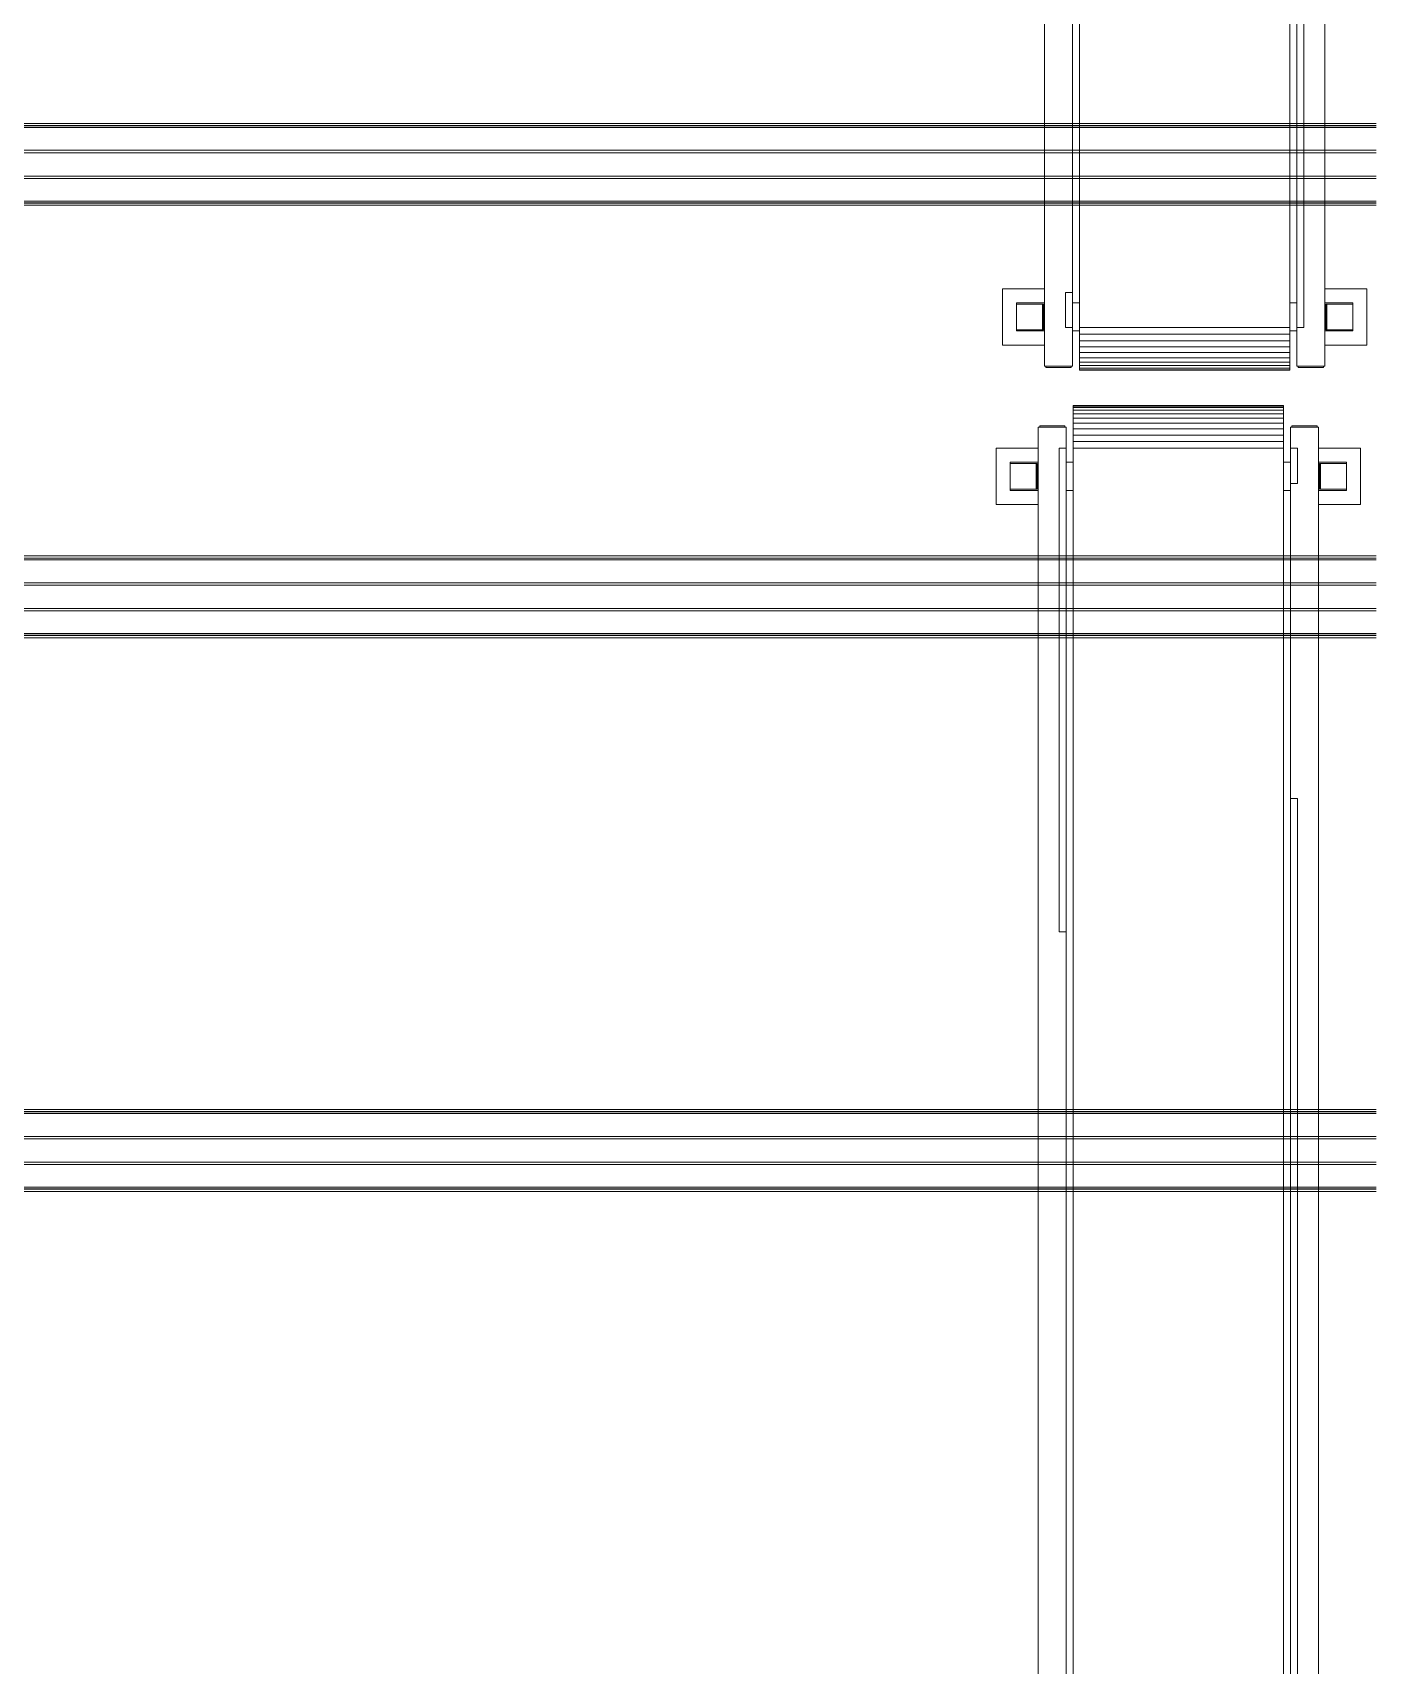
# Model space of a CAD drawing. Header units: centimetres. Extents: x -13617 to -9515, y -261 to 6553.
# Drawn here: x -11167.4 to -10975.5, y 2057 to 2290.1 of the extents above; entities that cross this region are included whole.
import ezdxf

# ---------------------------------------------------------------- set-up
doc = ezdxf.new("R2010")
doc.units = ezdxf.units.CM
doc.linetypes.add('_Overhead', pattern=[0.47625, 0.3175, -0.15875])
doc.linetypes.add('Hidden', pattern=[0.714375, 0.47625, -0.238125])
doc.layers.add('A-DETL-HDLN', color=7, linetype='Hidden', lineweight=9)
doc.layers.add('S-BEAM', color=7, linetype='Continuous', lineweight=9)
doc.layers.add('G-IMPT', color=7, linetype='Continuous', lineweight=9, true_color=0x4c2600)

# ---------------------------------------------------------------- blocks, each defined once
blk = doc.blocks.new('Costanera Perfil Z - Parametrizado - h_22cm-1718325-Planta patio maniobras')
at = {"layer": 'S-BEAM', "color": 254, "true_color": 0xcccccc}
for p, q in [((-5.84, -4427.09), (-5.84, -4806.69)), ((-5.54, -4427.09), (-5.54, -4806.69)), ((-5.5, -4806.69), (-5.5, -4427.09)), ((-5.26, -4427.09), (-5.26, -4806.69)), ((-2.01, -4427.09), (-2.01, -4806.69)), ((-1.67, -4427.09), (-1.67, -4806.69)), ((1.67, -4427.09), (1.67, -4806.69)), ((2.01, -4427.09), (2.01, -4806.69)), ((5.26, -4427.09), (5.26, -4806.69)), ((5.5, -4427.09), (5.5, -4806.69)), ((5.54, -4427.09), (5.54, -4806.69)), ((5.84, -4427.09), (5.84, -4806.69)), ((-5.5, -4806.69), (-5.84, -4806.69)), ((-5.84, -4806.69), (-5.54, -4806.69)), ((-5.5, -4806.69), (-5.26, -4806.69)), ((2.01, -4806.69), (-5.5, -4806.69)), ((-5.26, -4806.69), (1.67, -4806.69)), ((1.67, -4806.69), (-2.01, -4806.69)), ((-2.01, -4806.69), (-1.67, -4806.69)), ((-1.67, -4806.69), (1.67, -4806.69)), ((1.67, -4806.69), (-1.67, -4806.69)), ((-1.67, -4806.69), (1.67, -4806.69)), ((1.67, -4806.69), (2.01, -4806.69)), ((2.01, -4806.69), (1.67, -4806.69)), ((1.67, -4806.69), (2.01, -4806.69)), ((2.01, -4806.69), (5.25, -4806.69)), ((5.26, -4806.69), (2.01, -4806.69)), ((5.26, -4806.69), (5.5, -4806.69)), ((5.54, -4806.69), (5.26, -4806.69)), ((5.54, -4806.69), (5.84, -4806.69)), ((5.84, -4806.69), (5.54, -4806.69))]:
    blk.add_line(p, q, dxfattribs=at)
blk = doc.blocks.new('Costanera Perfil Z - Parametrizado - h_22cm-V91-Planta patio maniobras')
at = {"layer": 'S-BEAM', "color": 254, "true_color": 0xcccccc}
for p, q in [((-5.84, -4427.09), (-5.84, -4806.69)), ((-5.54, -4427.09), (-5.54, -4806.69)), ((-5.5, -4806.69), (-5.5, -4427.09)), ((-5.26, -4427.09), (-5.26, -4806.69)), ((-2.01, -4427.09), (-2.01, -4806.69)), ((-1.67, -4427.09), (-1.67, -4806.69)), ((1.67, -4427.09), (1.67, -4806.69)), ((2.01, -4427.09), (2.01, -4806.69)), ((5.26, -4427.09), (5.26, -4806.69)), ((5.5, -4427.09), (5.5, -4806.69)), ((5.54, -4427.09), (5.54, -4806.69)), ((5.84, -4427.09), (5.84, -4806.69)), ((-5.5, -4806.69), (-5.84, -4806.69)), ((-5.84, -4806.69), (-5.54, -4806.69)), ((-5.5, -4806.69), (-5.26, -4806.69)), ((2.01, -4806.69), (-5.5, -4806.69)), ((-5.26, -4806.69), (1.67, -4806.69)), ((1.67, -4806.69), (-2.01, -4806.69)), ((-2.01, -4806.69), (-1.67, -4806.69)), ((-1.67, -4806.69), (1.67, -4806.69)), ((1.67, -4806.69), (-1.67, -4806.69)), ((-1.67, -4806.69), (1.67, -4806.69)), ((1.67, -4806.69), (2.01, -4806.69)), ((2.01, -4806.69), (1.67, -4806.69)), ((1.67, -4806.69), (2.01, -4806.69)), ((2.01, -4806.69), (5.5, -4806.69)), ((5.26, -4806.69), (2.01, -4806.69)), ((5.54, -4806.69), (5.26, -4806.69)), ((5.54, -4806.69), (5.84, -4806.69)), ((5.84, -4806.69), (5.54, -4806.69))]:
    blk.add_line(p, q, dxfattribs=at)
blk = doc.blocks.new('Costanera Perfil Z - Parametrizado - h_22cm-1733539-Planta patio maniobras')
at = {"layer": 'S-BEAM', "color": 254, "true_color": 0xcccccc}
for p, q in [((-5.84, -838.06), (-5.84, -1217.66)), ((-5.54, -838.06), (-5.54, -1217.66)), ((-5.5, -1217.66), (-5.5, -838.06)), ((-5.26, -838.06), (-5.26, -1217.66)), ((-2.01, -838.06), (-2.01, -1217.66)), ((-1.67, -838.06), (-1.67, -1217.66)), ((1.67, -838.06), (1.67, -1217.66)), ((2.01, -838.06), (2.01, -1217.66)), ((5.26, -838.06), (5.26, -1217.66)), ((5.5, -838.06), (5.5, -1217.66)), ((5.54, -838.06), (5.54, -1217.66)), ((5.84, -838.06), (5.84, -1217.66)), ((-5.5, -1217.66), (-5.84, -1217.66)), ((-5.84, -1217.66), (-5.54, -1217.66)), ((-5.5, -1217.66), (-5.26, -1217.66)), ((2.01, -1217.66), (-5.5, -1217.66)), ((-5.26, -1217.66), (1.67, -1217.66)), ((1.67, -1217.66), (-2.01, -1217.66)), ((-2.01, -1217.66), (-1.67, -1217.66)), ((-1.67, -1217.66), (1.67, -1217.66)), ((1.67, -1217.66), (-1.67, -1217.66)), ((-1.67, -1217.66), (1.67, -1217.66)), ((1.67, -1217.66), (2.01, -1217.66)), ((2.01, -1217.66), (1.67, -1217.66)), ((1.67, -1217.66), (2.01, -1217.66)), ((2.01, -1217.66), (5.5, -1217.66)), ((5.26, -1217.66), (2.01, -1217.66)), ((5.54, -1217.66), (5.26, -1217.66)), ((5.54, -1217.66), (5.84, -1217.66)), ((5.84, -1217.66), (5.54, -1217.66))]:
    blk.add_line(p, q, dxfattribs=at)
blk = doc.blocks.new('PQ_RVR_EST-01_ZZ_ZZ_MO_T_A_rvt-1-Planta patio maniobras')
at = {"layer": 'S-BEAM', "color": 254, "linetype": '_Overhead', "lineweight": 9, "true_color": 0xd4d4d4, "rotation": 269.9999999999998}
for name, p in [('Costanera Perfil Z - Parametrizado - h_22cm-1718325-Planta patio maniobras', (-6548.44, 2271.34)), ('Costanera Perfil Z - Parametrizado - h_22cm-V91-Planta patio maniobras', (-6548.44, 2209.6)), ('Costanera Perfil Z - Parametrizado - h_22cm-1733539-Planta patio maniobras', (-10137.47, 2130.55))]:
    blk.add_blockref(name, p, dxfattribs=at)
blk = doc.blocks.new('EQ-01-007 - EQ-01-007_dwg_Agrupar_481-1520551-Planta patio maniobras')
at = {"layer": 'A-DETL-HDLN'}
for p, q in [((6.03, 512.3), (6.03, 244.42)), ((6.03, 512.3), (10.03, 512.3)), ((6.23, 512.3), (6.23, 512.5)), ((9.83, 512.5), (6.23, 512.5)), ((9.83, 512.5), (9.83, 512.3)), ((10.03, 509.3), (10.03, 512.3)), ((46.03, 512.3), (42.03, 512.3)), ((42.03, 509.3), (42.03, 512.3)), ((42.23, 512.3), (42.23, 512.5)), ((45.83, 512.5), (42.23, 512.5)), ((45.83, 512.5), (45.83, 512.3)), ((46.03, 244.42), (46.03, 512.3)), ((0.03, 501.3), (0.03, 509.3)), ((0.03, 509.3), (6.03, 509.3)), ((46.03, 509.3), (52.03, 509.3)), ((52.03, 509.3), (52.03, 501.3)), ((2.03, 503.3), (2.03, 507.3)), ((2.03, 507.3), (6.03, 507.3)), ((5.74, 507.15), (2.04, 507.15)), ((2.04, 507.15), (2.04, 503.45)), ((5.74, 507.15), (5.88, 507.15)), ((5.74, 507.15), (5.74, 503.45)), ((5.88, 507.15), (5.88, 503.45)), ((5.88, 507.15), (5.88, 503.45)), ((11.03, 507.3), (10.03, 507.3)), ((42.03, 507.3), (41.03, 507.3)), ((50.03, 507.3), (46.03, 507.3)), ((46.18, 503.45), (46.18, 507.15)), ((46.18, 503.45), (46.18, 507.15)), ((46.18, 507.15), (46.32, 507.15)), ((46.32, 507.15), (50.02, 507.15)), ((46.32, 507.15), (46.32, 503.45)), ((50.02, 507.15), (50.02, 503.45)), ((50.03, 503.3), (50.03, 507.3)), ((2.04, 503.45), (5.74, 503.45)), ((5.74, 503.45), (5.88, 503.45)), ((42.03, 459.3), (42.03, 504.3)), ((46.18, 503.45), (46.32, 503.45)), ((46.32, 503.45), (50.02, 503.45)), ((0.03, 501.3), (6.03, 501.3)), ((6.03, 503.3), (2.03, 503.3)), ((11.03, 503.3), (10.03, 503.3)), ((41.03, 503.3), (42.03, 503.3)), ((50.03, 503.3), (46.03, 503.3)), ((46.03, 501.3), (52.03, 501.3)), ((10.03, 244.42), (10.03, 440.3))]:
    blk.add_line(p, q, dxfattribs=at)
at = {"layer": 'G-IMPT', "color": 251, "true_color": 0x666666}
for p, q in [((6.03, 512.3), (6.03, 244.42)), ((6.03, 512.3), (10.03, 512.3)), ((6.23, 512.3), (6.23, 512.5)), ((9.83, 512.5), (6.23, 512.5)), ((9.83, 512.5), (9.83, 512.3)), ((10.03, 509.3), (10.03, 512.3)), ((46.03, 512.3), (42.03, 512.3)), ((42.03, 509.3), (42.03, 512.3)), ((42.23, 512.3), (42.23, 512.5)), ((45.83, 512.5), (42.23, 512.5)), ((45.83, 512.5), (45.83, 512.3)), ((46.03, 244.42), (46.03, 512.3)), ((0.03, 501.3), (0.03, 509.3)), ((0.03, 509.3), (6.03, 509.3)), ((46.03, 509.3), (52.03, 509.3)), ((52.03, 509.3), (52.03, 501.3)), ((2.03, 503.3), (2.03, 507.3)), ((2.03, 507.3), (6.03, 507.3)), ((5.74, 507.15), (2.04, 507.15)), ((2.04, 507.15), (2.04, 503.45)), ((5.74, 507.15), (5.88, 507.15)), ((5.74, 507.15), (5.74, 503.45)), ((5.88, 507.15), (5.88, 503.45)), ((5.88, 507.15), (5.88, 503.45)), ((11.03, 507.3), (10.03, 507.3)), ((42.03, 507.3), (41.03, 507.3)), ((50.03, 507.3), (46.03, 507.3)), ((46.18, 503.45), (46.18, 507.15)), ((46.18, 503.45), (46.18, 507.15)), ((46.18, 507.15), (46.32, 507.15)), ((46.32, 507.15), (50.02, 507.15)), ((46.32, 507.15), (46.32, 503.45)), ((50.02, 507.15), (50.02, 503.45)), ((50.03, 503.3), (50.03, 507.3)), ((2.04, 503.45), (5.74, 503.45)), ((5.74, 503.45), (5.88, 503.45)), ((42.03, 459.3), (42.03, 504.3)), ((46.18, 503.45), (46.32, 503.45)), ((46.32, 503.45), (50.02, 503.45)), ((0.03, 501.3), (6.03, 501.3)), ((6.03, 503.3), (2.03, 503.3)), ((11.03, 503.3), (10.03, 503.3)), ((41.03, 503.3), (42.03, 503.3)), ((50.03, 503.3), (46.03, 503.3)), ((46.03, 501.3), (52.03, 501.3)), ((10.03, 244.42), (10.03, 440.3))]:
    blk.add_line(p, q, dxfattribs=at)
at = {"layer": 'G-IMPT'}
for p, q in [((6.03, 244.42), (6.03, 512.3)), ((6.03, 512.3), (10.03, 512.3)), ((6.23, 512.5), (6.23, 512.3)), ((6.23, 512.5), (9.83, 512.5)), ((9.83, 512.5), (9.83, 512.3)), ((10.03, 509.3), (10.03, 512.3)), ((42.03, 509.3), (42.03, 512.3)), ((42.23, 512.3), (42.23, 512.5)), ((42.23, 512.5), (45.83, 512.5)), ((45.83, 512.3), (45.83, 512.5)), ((46.03, 244.42), (46.03, 512.3)), ((46.03, 512.3), (46.03, 244.42)), ((6.03, 507.3), (2.03, 507.3)), ((6.03, 507.3), (2.03, 507.3)), ((5.74, 507.15), (2.04, 507.15)), ((2.04, 503.45), (2.04, 507.15)), ((5.74, 503.45), (5.74, 507.15)), ((5.88, 503.45), (5.88, 507.15)), ((5.88, 507.15), (5.88, 503.45)), ((11.03, 507.3), (10.03, 507.3)), ((10.03, 507.3), (11.03, 507.3)), ((42.03, 507.3), (41.03, 507.3)), ((41.03, 507.3), (42.03, 507.3)), ((46.18, 507.15), (46.32, 507.15)), ((46.18, 503.45), (46.18, 507.15)), ((46.32, 507.15), (46.18, 507.15)), ((46.18, 503.45), (46.18, 507.15)), ((46.32, 507.15), (46.32, 503.45)), ((50.02, 507.15), (50.02, 503.45)), ((50.03, 507.3), (50.03, 503.3)), ((2.04, 503.45), (5.74, 503.45)), ((5.74, 503.45), (5.88, 503.45)), ((42.03, 459.3), (42.03, 504.3)), ((42.03, 459.3), (42.03, 504.3)), ((46.32, 503.45), (50.02, 503.45)), ((6.03, 501.3), (0.03, 501.3)), ((6.03, 503.3), (2.03, 503.3)), ((11.03, 503.3), (10.03, 503.3)), ((10.03, 503.3), (11.03, 503.3)), ((42.03, 503.3), (41.03, 503.3)), ((41.03, 503.3), (42.03, 503.3)), ((46.03, 503.3), (50.03, 503.3)), ((52.03, 501.3), (46.03, 501.3)), ((10.03, 244.42), (10.03, 440.3)), ((10.03, 244.42), (10.03, 440.3))]:
    blk.add_line(p, q, dxfattribs=at)
at = {"layer": 'G-IMPT', "flags": 128}
for points in [[(10.03, 509.3), (10.03, 512.3), (6.03, 512.3), (6.03, 244.42)], [(9.83, 512.3), (9.83, 512.5), (6.23, 512.5), (6.23, 512.3)], [(42.03, 509.3), (42.03, 512.3), (46.03, 512.3), (42.03, 512.3)], [(42.23, 512.3), (42.23, 512.5), (45.83, 512.5), (45.83, 512.3)], [(6.03, 509.3), (0.03, 509.3), (0.03, 501.3), (6.03, 501.3)], [(6.03, 509.3), (0.03, 509.3), (0.03, 501.3)], [(46.03, 509.3), (52.03, 509.3), (52.03, 501.3)], [(46.03, 509.3), (52.03, 509.3), (52.03, 501.3), (46.03, 501.3)], [(2.03, 503.3), (2.03, 507.3), (2.03, 503.3), (6.03, 503.3)], [(5.74, 507.15), (2.04, 507.15), (2.04, 503.45), (5.74, 503.45)], [(5.88, 503.45), (5.88, 507.15), (5.74, 507.15)], [(50.03, 507.3), (46.03, 507.3), (50.03, 507.3), (50.03, 503.3), (46.03, 503.3)], [(46.32, 503.45), (46.18, 503.45), (46.18, 507.15)], [(46.18, 507.15), (46.18, 503.45), (46.32, 503.45)], [(50.02, 507.15), (50.02, 503.45), (46.32, 503.45), (46.32, 507.15), (50.02, 507.15), (46.32, 507.15)]]:
    blk.add_lwpolyline(points, dxfattribs=at)
blk.add_lwpolyline([(5.88, 507.15), (5.74, 507.15), (5.74, 503.45), (5.88, 503.45)], close=True, dxfattribs=at)
blk = doc.blocks.new('EQ-01-007 - EQ-01-007_dwg_Agrupar_1043-1520552-Planta patio maniobras')
at = {"layer": 'A-DETL-HDLN'}
for p, q in [((11.03, 515.32), (11.03, 515.4)), ((41.03, 515.4), (11.03, 515.4)), ((11.03, 515.4), (11.03, 515.32)), ((11.03, 515.32), (11.03, 515.1)), ((11.03, 515.32), (41.03, 515.32)), ((11.03, 515.1), (11.03, 514.74)), ((41.03, 515.1), (11.03, 515.1)), ((41.03, 515.32), (41.03, 515.4)), ((41.03, 515.4), (41.03, 515.32)), ((41.03, 515.1), (41.03, 515.32)), ((41.03, 515.1), (41.03, 514.74)), ((11.03, 514.24), (11.03, 514.74)), ((41.03, 514.74), (11.03, 514.74)), ((11.03, 514.24), (11.03, 513.61)), ((11.03, 514.24), (41.03, 514.24)), ((11.03, 513.61), (11.03, 512.89)), ((11.03, 513.61), (41.03, 513.61)), ((11.03, 512.07), (11.03, 512.89)), ((11.03, 512.89), (41.03, 512.89)), ((41.03, 514.74), (41.03, 514.24)), ((41.03, 514.24), (41.03, 513.61)), ((41.03, 513.61), (41.03, 512.89)), ((41.03, 512.07), (41.03, 512.89)), ((11.03, 511.19), (11.03, 512.07)), ((11.03, 512.07), (41.03, 512.07)), ((11.03, 510.25), (11.03, 511.19)), ((41.03, 511.19), (11.03, 511.19)), ((41.03, 511.19), (41.03, 512.07)), ((41.03, 511.19), (41.03, 510.25)), ((9.03, 440.3), (9.03, 509.3)), ((10.03, 509.3), (9.03, 509.3)), ((10.03, 440.3), (10.03, 509.3)), ((11.03, 510.25), (11.03, 509.3)), ((11.03, 510.25), (41.03, 510.25)), ((11.03, 244.42), (11.03, 509.3)), ((11.03, 509.3), (41.03, 509.3)), ((41.03, 510.25), (41.03, 509.3)), ((41.03, 244.42), (41.03, 509.3)), ((42.03, 509.3), (43.03, 509.3)), ((42.03, 509.3), (42.03, 504.3)), ((43.03, 509.3), (43.03, 504.3)), ((42.03, 504.3), (43.03, 504.3)), ((42.03, 459.3), (43.03, 459.3)), ((42.03, 459.3), (42.03, 244.42)), ((43.03, 459.3), (43.03, 244.42)), ((10.03, 440.3), (9.03, 440.3))]:
    blk.add_line(p, q, dxfattribs=at)
at = {"layer": 'G-IMPT', "color": 254, "true_color": 0xcccccc}
for p, q in [((11.03, 515.32), (11.03, 515.4)), ((41.03, 515.4), (11.03, 515.4)), ((11.03, 515.4), (11.03, 515.32)), ((11.03, 515.32), (11.03, 515.1)), ((11.03, 515.32), (41.03, 515.32)), ((11.03, 515.1), (11.03, 514.74)), ((41.03, 515.1), (11.03, 515.1)), ((41.03, 515.32), (41.03, 515.4)), ((41.03, 515.4), (41.03, 515.32)), ((41.03, 515.1), (41.03, 515.32)), ((41.03, 515.1), (41.03, 514.74)), ((11.03, 514.24), (11.03, 514.74)), ((41.03, 514.74), (11.03, 514.74)), ((11.03, 514.24), (11.03, 513.61)), ((11.03, 514.24), (41.03, 514.24)), ((11.03, 513.61), (11.03, 512.89)), ((11.03, 513.61), (41.03, 513.61)), ((11.03, 512.07), (11.03, 512.89)), ((11.03, 512.89), (41.03, 512.89)), ((41.03, 514.74), (41.03, 514.24)), ((41.03, 514.24), (41.03, 513.61)), ((41.03, 513.61), (41.03, 512.89)), ((41.03, 512.07), (41.03, 512.89)), ((11.03, 511.19), (11.03, 512.07)), ((11.03, 512.07), (41.03, 512.07)), ((11.03, 510.25), (11.03, 511.19)), ((41.03, 511.19), (11.03, 511.19)), ((41.03, 511.19), (41.03, 512.07)), ((41.03, 511.19), (41.03, 510.25)), ((11.03, 510.25), (11.03, 509.3)), ((11.03, 510.25), (41.03, 510.25)), ((11.03, 244.42), (11.03, 509.3)), ((11.03, 509.3), (41.03, 509.3)), ((41.03, 510.25), (41.03, 509.3)), ((41.03, 244.42), (41.03, 509.3))]:
    blk.add_line(p, q, dxfattribs=at)
at = {"layer": 'G-IMPT'}
for p, q in [((41.03, 515.4), (11.03, 515.4)), ((41.03, 515.1), (11.03, 515.1)), ((11.03, 514.74), (11.03, 515.1)), ((41.03, 514.74), (41.03, 515.1)), ((11.03, 514.24), (11.03, 514.74)), ((41.03, 514.74), (11.03, 514.74)), ((11.03, 513.61), (11.03, 514.24)), ((11.03, 512.89), (11.03, 513.61)), ((41.03, 513.61), (11.03, 513.61)), ((11.03, 512.07), (11.03, 512.89)), ((41.03, 512.89), (11.03, 512.89)), ((41.03, 514.24), (41.03, 514.74)), ((41.03, 513.61), (41.03, 514.24)), ((41.03, 512.89), (41.03, 513.61)), ((41.03, 513.61), (41.03, 512.89)), ((41.03, 512.07), (41.03, 512.89)), ((41.03, 512.89), (41.03, 512.07)), ((9.03, 440.3), (9.03, 509.3)), ((10.03, 509.3), (9.03, 509.3)), ((9.03, 509.3), (9.03, 440.3)), ((9.03, 509.3), (10.03, 509.3)), ((10.03, 440.3), (10.03, 509.3)), ((10.03, 440.3), (10.03, 509.3)), ((41.03, 510.25), (11.03, 510.25)), ((11.03, 509.3), (11.03, 510.25)), ((11.03, 244.42), (11.03, 509.3)), ((41.03, 509.3), (11.03, 509.3)), ((41.03, 509.3), (41.03, 510.25)), ((41.03, 510.25), (41.03, 509.3)), ((41.03, 244.42), (41.03, 509.3)), ((41.03, 244.42), (41.03, 509.3)), ((42.03, 509.3), (43.03, 509.3)), ((42.03, 509.3), (42.03, 504.3)), ((42.03, 504.3), (42.03, 509.3)), ((43.03, 509.3), (42.03, 509.3)), ((43.03, 509.3), (43.03, 504.3)), ((42.03, 504.3), (43.03, 504.3)), ((42.03, 459.3), (43.03, 459.3)), ((42.03, 459.3), (42.03, 244.42)), ((42.03, 244.42), (42.03, 459.3)), ((42.03, 459.3), (43.03, 459.3)), ((42.03, 244.42), (42.03, 459.3)), ((43.03, 459.3), (43.03, 244.42)), ((43.03, 244.42), (43.03, 459.3)), ((10.03, 440.3), (9.03, 440.3))]:
    blk.add_line(p, q, dxfattribs=at)
at = {"layer": 'G-IMPT', "flags": 128}
for points in [[(11.03, 515.1), (11.03, 515.32), (11.03, 515.4), (41.03, 515.4), (41.03, 515.32), (11.03, 515.32), (11.03, 515.4)], [(11.03, 515.1), (11.03, 515.32), (41.03, 515.32), (41.03, 515.1)], [(11.03, 514.74), (11.03, 515.1), (41.03, 515.1), (41.03, 514.74)], [(41.03, 515.1), (41.03, 515.32), (41.03, 515.4)], [(41.03, 514.24), (41.03, 514.74), (11.03, 514.74), (11.03, 514.24)], [(11.03, 513.61), (11.03, 514.24), (41.03, 514.24)], [(11.03, 514.24), (41.03, 514.24), (41.03, 513.61)], [(11.03, 512.89), (11.03, 513.61), (41.03, 513.61)], [(11.03, 512.07), (41.03, 512.07), (11.03, 512.07), (11.03, 512.89), (41.03, 512.89)], [(11.03, 510.25), (11.03, 511.19), (41.03, 511.19), (11.03, 511.19), (11.03, 512.07)], [(11.03, 510.25), (11.03, 511.19), (11.03, 512.07)], [(41.03, 510.25), (41.03, 511.19), (41.03, 512.07)], [(41.03, 512.07), (41.03, 511.19), (41.03, 510.25)], [(10.03, 509.3), (10.03, 440.3), (9.03, 440.3), (10.03, 440.3)], [(9.03, 440.3), (9.03, 509.3), (10.03, 509.3)], [(11.03, 509.3), (11.03, 510.25), (41.03, 510.25)], [(41.03, 509.3), (11.03, 509.3), (11.03, 244.42)], [(43.03, 509.3), (43.03, 504.3), (42.03, 504.3)], [(42.03, 459.3), (43.03, 459.3), (43.03, 244.42)]]:
    blk.add_lwpolyline(points, dxfattribs=at)
blk.add_lwpolyline([(43.03, 504.3), (42.03, 504.3), (42.03, 509.3), (43.03, 509.3)], close=True, dxfattribs=at)
blk = doc.blocks.new('EQ-01-007 - EQ-01-007_dwg_Agrupar_445-1520553-Planta patio maniobras')
for name in ['EQ-01-007 - EQ-01-007_dwg_Agrupar_1043-1520552-Planta patio maniobras', 'EQ-01-007 - EQ-01-007_dwg_Agrupar_481-1520551-Planta patio maniobras']:
    blk.add_blockref(name, (0, 0))
blk = doc.blocks.new('EQ-01-007 - EQ-01-007_dwg-1520550-Planta patio maniobras')
blk.add_blockref('EQ-01-007 - EQ-01-007_dwg_Agrupar_445-1520553-Planta patio maniobras', (0, 0))
blk = doc.blocks.new('EQ-01-007 - EQ-01-007-1486199-Planta patio maniobras')
at = {"xscale": 1.00044, "yscale": 1.00044, "zscale": 1.00044}
blk.add_blockref('EQ-01-007 - EQ-01-007_dwg-1520550-Planta patio maniobras', (-1.24, 2.76), dxfattribs=at)
blk = doc.blocks.new('EQ-01-008 - EQ-01-008_dwg_Agrupar_467-1519584-Planta patio maniobras')
at = {"layer": 'A-DETL-HDLN'}
for p, q in [((919.6, 46), (919.6, 52)), ((919.6, 52), (927.6, 52)), ((927.6, 46), (927.6, 52)), ((925.6, 50), (921.6, 50)), ((921.6, 50), (921.6, 46)), ((921.75, 46.29), (921.75, 49.99)), ((921.75, 49.99), (925.45, 49.99)), ((925.45, 46.29), (925.45, 49.99)), ((925.6, 50), (925.6, 46)), ((930.6, 46), (544.09, 46)), ((921.75, 46.15), (921.75, 46.29)), ((921.75, 46.29), (925.45, 46.29)), ((925.45, 46.15), (921.75, 46.15)), ((925.45, 46.15), (921.75, 46.15)), ((925.45, 46.15), (925.45, 46.29)), ((930.6, 46), (930.6, 42)), ((930.8, 45.8), (930.6, 45.8)), ((930.8, 45.8), (930.8, 42.2)), ((921.6, 42), (921.6, 41)), ((930.6, 42), (925.1, 42)), ((925.6, 41), (925.6, 42)), ((930.8, 42.2), (930.6, 42.2)), ((920.1, 10), (597.3, 10)), ((921.6, 10), (921.6, 11)), ((930.6, 10), (925.1, 10)), ((925.6, 10), (925.6, 11)), ((930.6, 6), (930.6, 10)), ((930.8, 9.8), (930.6, 9.8)), ((930.8, 9.8), (930.8, 6.2)), ((544.09, 6), (930.6, 6)), ((919.6, 0), (919.6, 6)), ((921.6, 2), (921.6, 6)), ((921.75, 5.71), (921.75, 5.85)), ((921.75, 5.85), (925.45, 5.85)), ((921.75, 5.85), (925.45, 5.85)), ((921.75, 5.71), (921.75, 2.01)), ((921.75, 5.71), (925.45, 5.71)), ((925.45, 5.71), (925.45, 5.85)), ((925.45, 2.01), (925.45, 5.71)), ((925.6, 6), (925.6, 2)), ((927.6, 0), (927.6, 6)), ((930.8, 6.2), (930.6, 6.2)), ((927.6, 0), (919.6, 0)), ((925.6, 2), (921.6, 2)), ((921.75, 2.01), (925.45, 2.01))]:
    blk.add_line(p, q, dxfattribs=at)
at = {"layer": 'G-IMPT', "color": 251, "true_color": 0x666666}
for p, q in [((919.6, 46), (919.6, 52)), ((919.6, 52), (927.6, 52)), ((927.6, 46), (927.6, 52)), ((925.6, 50), (921.6, 50)), ((921.6, 50), (921.6, 46)), ((921.75, 46.29), (921.75, 49.99)), ((921.75, 49.99), (925.45, 49.99)), ((925.45, 46.29), (925.45, 49.99)), ((925.6, 50), (925.6, 46)), ((930.6, 46), (544.09, 46)), ((921.75, 46.15), (921.75, 46.29)), ((921.75, 46.29), (925.45, 46.29)), ((925.45, 46.15), (921.75, 46.15)), ((925.45, 46.15), (921.75, 46.15)), ((925.45, 46.15), (925.45, 46.29)), ((930.6, 46), (930.6, 42)), ((930.8, 45.8), (930.6, 45.8)), ((930.8, 45.8), (930.8, 42.2)), ((921.6, 42), (921.6, 41)), ((930.6, 42), (925.1, 42)), ((925.6, 41), (925.6, 42)), ((930.8, 42.2), (930.6, 42.2)), ((920.1, 10), (597.3, 10)), ((921.6, 10), (921.6, 11)), ((930.6, 10), (925.1, 10)), ((925.6, 10), (925.6, 11)), ((930.6, 6), (930.6, 10)), ((930.8, 9.8), (930.6, 9.8)), ((930.8, 9.8), (930.8, 6.2)), ((544.09, 6), (930.6, 6)), ((919.6, 0), (919.6, 6)), ((921.6, 2), (921.6, 6)), ((921.75, 5.71), (921.75, 5.85)), ((921.75, 5.85), (925.45, 5.85)), ((921.75, 5.85), (925.45, 5.85)), ((921.75, 5.71), (921.75, 2.01)), ((921.75, 5.71), (925.45, 5.71)), ((925.45, 5.71), (925.45, 5.85)), ((925.45, 2.01), (925.45, 5.71)), ((925.6, 6), (925.6, 2)), ((927.6, 0), (927.6, 6)), ((930.8, 6.2), (930.6, 6.2)), ((927.6, 0), (919.6, 0)), ((925.6, 2), (921.6, 2)), ((921.75, 2.01), (925.45, 2.01))]:
    blk.add_line(p, q, dxfattribs=at)
at = {"layer": 'G-IMPT'}
for p, q in [((927.6, 52), (927.6, 46)), ((921.6, 50), (925.6, 50)), ((921.6, 46), (921.6, 50)), ((921.75, 49.99), (921.75, 46.29)), ((925.45, 46.29), (925.45, 49.99)), ((925.6, 50), (925.6, 46)), ((544.09, 46), (930.6, 46)), ((544.09, 46), (930.6, 46)), ((921.75, 46.29), (921.75, 46.15)), ((921.75, 46.29), (925.45, 46.29)), ((930.6, 42), (930.6, 46)), ((930.8, 45.8), (930.6, 45.8)), ((930.8, 45.8), (930.8, 42.2)), ((921.6, 42), (921.6, 41)), ((921.6, 41), (921.6, 42)), ((930.6, 42), (925.1, 42)), ((925.6, 42), (925.6, 41)), ((925.6, 41), (925.6, 42)), ((930.8, 42.2), (930.6, 42.2)), ((920.1, 10), (597.3, 10)), ((920.1, 10), (597.3, 10)), ((921.6, 10), (921.6, 11)), ((921.6, 11), (921.6, 10)), ((930.6, 10), (925.1, 10)), ((925.6, 11), (925.6, 10)), ((925.6, 10), (925.6, 11)), ((930.6, 6), (930.6, 10)), ((930.8, 9.8), (930.6, 9.8)), ((930.8, 9.8), (930.8, 6.2)), ((544.09, 6), (930.6, 6)), ((919.6, 6), (919.6, 0)), ((921.6, 6), (921.6, 2)), ((921.6, 6), (921.6, 2)), ((925.45, 5.85), (921.75, 5.85)), ((921.75, 5.85), (921.75, 5.71)), ((921.75, 5.71), (921.75, 2.01)), ((921.75, 5.71), (925.45, 5.71)), ((925.45, 5.71), (925.45, 5.85)), ((925.45, 2.01), (925.45, 5.71)), ((925.6, 6), (925.6, 2)), ((927.6, 0), (927.6, 6)), ((930.8, 6.2), (930.6, 6.2)), ((919.6, 0), (927.6, 0)), ((921.75, 2.01), (925.45, 2.01))]:
    blk.add_line(p, q, dxfattribs=at)
at = {"layer": 'G-IMPT', "flags": 128}
for points in [[(927.6, 52), (919.6, 52), (919.6, 46)], [(927.6, 46), (927.6, 52), (919.6, 52), (919.6, 46)], [(925.6, 46), (925.6, 50), (921.6, 50), (921.6, 46)], [(925.45, 46.29), (925.45, 49.99), (921.75, 49.99)], [(925.45, 49.99), (921.75, 49.99), (921.75, 46.29)], [(921.75, 46.15), (925.45, 46.15), (925.45, 46.29)], [(930.6, 46), (930.6, 42), (925.1, 42)], [(930.6, 42.2), (930.8, 42.2), (930.8, 45.8), (930.6, 45.8)], [(930.6, 6), (930.6, 10), (925.1, 10)], [(930.6, 9.8), (930.8, 9.8), (930.8, 6.2), (930.6, 6.2)], [(544.09, 9), (544.09, 6), (930.6, 6)], [(919.6, 6), (919.6, 0), (927.6, 0), (927.6, 6)], [(925.6, 2), (921.6, 2), (925.6, 2), (925.6, 6)], [(925.45, 5.85), (921.75, 5.85), (921.75, 5.71)], [(925.45, 5.71), (925.45, 5.85), (921.75, 5.85), (925.45, 5.85)]]:
    blk.add_lwpolyline(points, dxfattribs=at)
for points in [[(925.45, 46.15), (921.75, 46.15), (925.45, 46.15), (925.45, 46.29), (921.75, 46.29), (921.75, 46.15)], [(921.75, 5.71), (921.75, 2.01), (925.45, 2.01), (925.45, 5.71)]]:
    blk.add_lwpolyline(points, close=True, dxfattribs=at)
blk = doc.blocks.new('EQ-01-008 - EQ-01-008_dwg_Agrupar_366-1519585-Planta patio maniobras')
at = {"layer": 'A-DETL-HDLN'}
for p, q in [((578.3, 43), (925.1, 43)), ((578.3, 42), (925.1, 42)), ((925.1, 43), (925.1, 42)), ((925.1, 41), (528.3, 41)), ((925.1, 41), (926.05, 41)), ((925.1, 41), (925.1, 11)), ((926.98, 41), (926.05, 41)), ((926.05, 11), (926.05, 41)), ((927.87, 41), (926.98, 41)), ((926.98, 11), (926.98, 41)), ((927.87, 41), (928.69, 41)), ((927.87, 41), (927.87, 11)), ((928.69, 41), (929.41, 41)), ((928.69, 11), (928.69, 41)), ((930.04, 41), (929.41, 41)), ((929.41, 11), (929.41, 41)), ((930.54, 41), (930.04, 41)), ((930.04, 41), (930.04, 11)), ((930.9, 41), (930.54, 41)), ((930.54, 11), (930.54, 41)), ((931.12, 41), (930.9, 41)), ((930.9, 41), (930.9, 11)), ((931.12, 41), (931.2, 41)), ((931.2, 41), (931.12, 41)), ((931.12, 41), (931.12, 11)), ((931.2, 11), (931.2, 41)), ((925.1, 11), (528.3, 11)), ((925.1, 10), (920.1, 10)), ((920.1, 10), (920.1, 9)), ((926.05, 11), (925.1, 11)), ((925.1, 10), (925.1, 9)), ((926.98, 11), (926.05, 11)), ((927.87, 11), (926.98, 11)), ((928.69, 11), (927.87, 11)), ((928.69, 11), (929.41, 11)), ((929.41, 11), (930.04, 11)), ((930.54, 11), (930.04, 11)), ((930.54, 11), (930.9, 11)), ((931.12, 11), (930.9, 11)), ((931.2, 11), (931.12, 11)), ((931.2, 11), (931.12, 11)), ((925.1, 9), (920.1, 9))]:
    blk.add_line(p, q, dxfattribs=at)
at = {"layer": 'G-IMPT'}
for p, q in [((578.3, 43), (925.1, 43)), ((578.3, 42), (925.1, 42)), ((925.1, 43), (925.1, 42)), ((925.1, 41), (528.3, 41)), ((926.05, 41), (925.1, 41)), ((926.05, 41), (926.05, 11)), ((928.69, 41), (927.87, 41)), ((929.41, 41), (928.69, 41)), ((928.69, 41), (928.69, 11)), ((929.41, 41), (928.69, 41)), ((930.04, 41), (929.41, 41)), ((930.04, 41), (930.04, 11)), ((930.9, 11), (930.9, 41)), ((931.2, 41), (931.2, 11)), ((528.3, 11), (925.1, 11)), ((925.1, 10), (920.1, 10)), ((920.1, 10), (920.1, 9)), ((920.1, 10), (925.1, 10)), ((925.1, 10), (925.1, 9)), ((927.87, 11), (928.69, 11)), ((928.69, 11), (929.41, 11)), ((929.41, 11), (930.04, 11)), ((925.1, 9), (920.1, 9))]:
    blk.add_line(p, q, dxfattribs=at)
at = {"layer": 'G-IMPT', "color": 254, "true_color": 0xcccccc}
for p, q in [((925.1, 41), (528.3, 41)), ((925.1, 41), (926.05, 41)), ((925.1, 41), (925.1, 11)), ((926.98, 41), (926.05, 41)), ((926.05, 11), (926.05, 41)), ((927.87, 41), (926.98, 41)), ((926.98, 11), (926.98, 41)), ((927.87, 41), (928.69, 41)), ((927.87, 41), (927.87, 11)), ((928.69, 41), (929.41, 41)), ((928.69, 11), (928.69, 41)), ((930.04, 41), (929.41, 41)), ((929.41, 11), (929.41, 41)), ((930.54, 41), (930.04, 41)), ((930.04, 41), (930.04, 11)), ((930.9, 41), (930.54, 41)), ((930.54, 11), (930.54, 41)), ((931.12, 41), (930.9, 41)), ((930.9, 41), (930.9, 11)), ((931.12, 41), (931.2, 41)), ((931.2, 41), (931.12, 41)), ((931.12, 41), (931.12, 11)), ((931.2, 11), (931.2, 41)), ((925.1, 11), (528.3, 11)), ((926.05, 11), (925.1, 11)), ((926.98, 11), (926.05, 11)), ((927.87, 11), (926.98, 11)), ((928.69, 11), (927.87, 11)), ((928.69, 11), (929.41, 11)), ((929.41, 11), (930.04, 11)), ((930.54, 11), (930.04, 11)), ((930.54, 11), (930.9, 11)), ((931.12, 11), (930.9, 11)), ((931.2, 11), (931.12, 11)), ((931.2, 11), (931.12, 11))]:
    blk.add_line(p, q, dxfattribs=at)
at = {"layer": 'G-IMPT', "flags": 128}
for points in [[(925.1, 42), (578.3, 42), (578.3, 43)], [(925.1, 43), (578.3, 43), (925.1, 43), (925.1, 42)], [(925.1, 43), (925.1, 42), (578.3, 42)], [(925.1, 41), (528.3, 41), (527.35, 41)], [(925.1, 11), (925.1, 41), (926.05, 41)], [(926.05, 11), (925.1, 11), (925.1, 41)], [(927.87, 41), (926.98, 41), (926.05, 41)], [(926.05, 41), (926.05, 11), (926.98, 11), (926.98, 41), (927.87, 41)], [(927.87, 11), (927.87, 41), (927.87, 11), (926.98, 11), (926.98, 41), (926.05, 41)], [(927.87, 41), (928.69, 41), (928.69, 11), (927.87, 11)], [(928.69, 11), (929.41, 11), (929.41, 41), (929.41, 11)], [(929.41, 11), (930.04, 11), (930.04, 41), (929.41, 41)], [(930.9, 41), (930.54, 41), (930.04, 41)], [(930.04, 11), (930.54, 11), (930.54, 41), (930.54, 11), (930.9, 11)], [(930.9, 41), (930.54, 41), (930.04, 41)], [(931.2, 41), (931.12, 41), (930.9, 41)], [(930.9, 11), (931.12, 11), (931.12, 41), (931.2, 41), (931.2, 11), (931.12, 11), (931.2, 11)], [(527.35, 11), (528.3, 11), (925.1, 11), (926.05, 11)], [(920.1, 10), (925.1, 10), (925.1, 9)], [(920.1, 9), (925.1, 9), (925.1, 10)], [(925.1, 9), (920.1, 9), (920.1, 10), (920.1, 9)], [(926.05, 11), (926.98, 11), (927.87, 11)], [(930.04, 11), (930.54, 11), (930.9, 11)]]:
    blk.add_lwpolyline(points, dxfattribs=at)
blk.add_lwpolyline([(930.9, 41), (930.9, 11), (931.12, 11), (931.12, 41)], close=True, dxfattribs=at)
blk = doc.blocks.new('EQ-01-008 - EQ-01-008_dwg_Agrupar_362-1519588-Planta patio maniobras')
for name in ['EQ-01-008 - EQ-01-008_dwg_Agrupar_467-1519584-Planta patio maniobras', 'EQ-01-008 - EQ-01-008_dwg_Agrupar_366-1519585-Planta patio maniobras']:
    blk.add_blockref(name, (0, 0))
blk = doc.blocks.new('EQ-01-008 - EQ-01-008_dwg-1519583-Planta patio maniobras')
at = {"rotation": 269.9999999999806}
blk.add_blockref('EQ-01-008 - EQ-01-008_dwg_Agrupar_362-1519588-Planta patio maniobras', (25.3, 931.2), dxfattribs=at)
blk = doc.blocks.new('EQ-01-008 - EQ-01-008-1487441-Planta patio maniobras')
at = {"xscale": 1.00044, "yscale": 1.00044, "zscale": 1.00044}
blk.add_blockref('EQ-01-008 - EQ-01-008_dwg-1519583-Planta patio maniobras', (2.38, 0.43), dxfattribs=at)

msp = doc.modelspace()

# ---------------------------------------------------------------- block references
at = {"lineweight": 5}
msp.add_blockref('PQ_RVR_EST-01_ZZ_ZZ_MO_T_A_rvt-1-Planta patio maniobras', (0, 0), dxfattribs=at)
at = {"layer": 'A-DETL-HDLN'}
msp.add_blockref('EQ-01-007 - EQ-01-007-1486199-Planta patio maniobras', (-11028.59, 1718.52), dxfattribs=at)
at = {"layer": 'G-IMPT'}
msp.add_blockref('EQ-01-008 - EQ-01-008-1487441-Planta patio maniobras', (-11056.59, 2241.52), dxfattribs=at)

doc.saveas('drawing.dxf')
